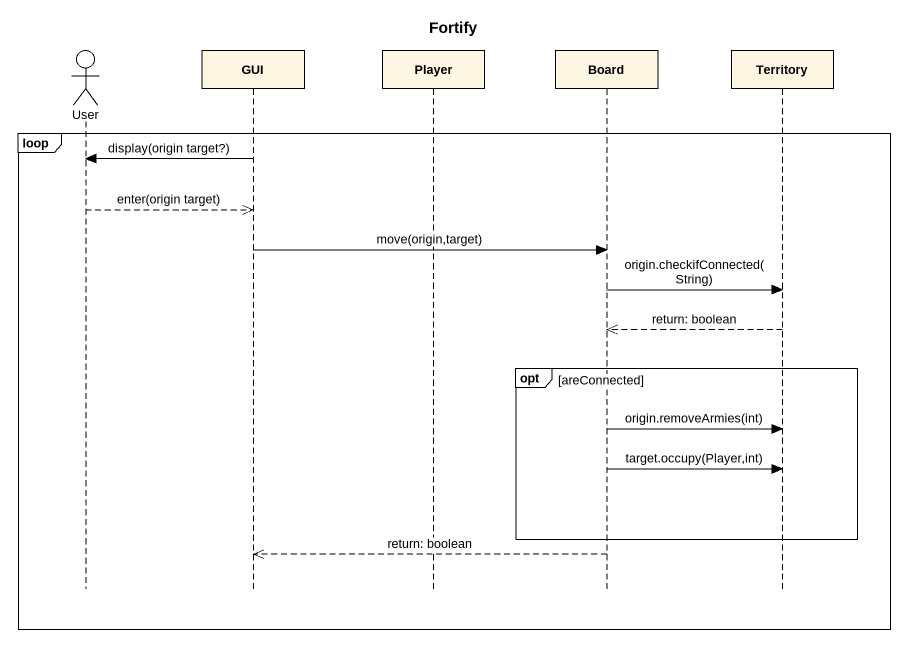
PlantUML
@startuml
title Fortify
hide footbox
actor User
participant GUI
participant Player
participant Board
participant Territory

loop
  GUI -> User : display(origin target?)
  User -->> GUI : enter(origin target)
  GUI -> Board : move(origin,target)
  Board -> Territory : origin.checkifConnected(String)
  Territory -->> Board : return: boolean
  opt areConnected
    Board -> Territory : origin.removeArmies(int)
    Board -> Territory : target.occupy(Player,int)
  end
  Board -->> GUI : return: boolean
end
@enduml
